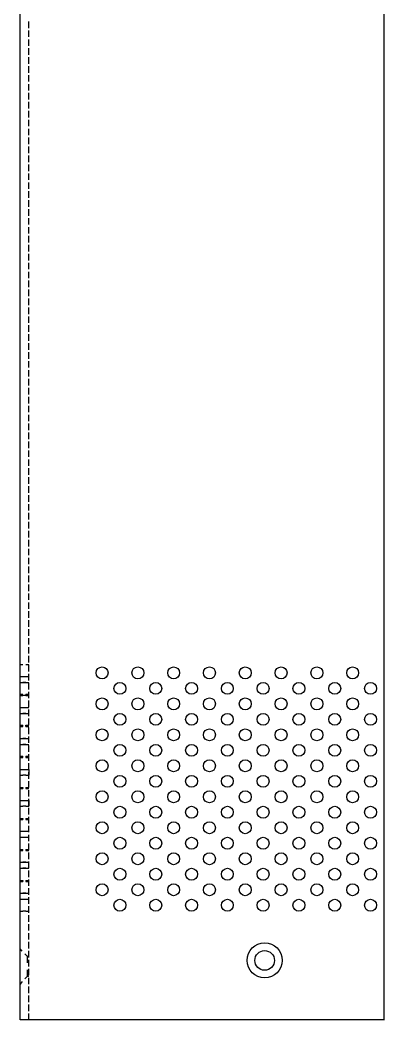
# Model space of a CAD drawing. Extents: x 184 to 644, y -178 to 161.
# Drawn here: x 183.5 to 244.5, y -178.5 to -10.7 of the extents above; entities that cross this region are included whole.
import ezdxf

# ---------------------------------------------------------------- set-up
doc = ezdxf.new("R2010")
doc.units = 0
doc.layers.add('BLACK', color=7, linetype='CONTINUOUS')

msp = doc.modelspace()

# ---------------------------------------------------------------- linework, layer by layer
at = {"layer": 'BLACK', "linetype": 'CONTINUOUS'}
for p, q in [((183.5, -178.5), (183.5, 61.5)), ((244.5, 61.5), (244.5, -178.5)), ((185, -12), (185, -10.9)), ((185, -13.5), (185, -12.4)), ((185, -15), (185, -13.9)), ((185, -16.5), (185, -15.4)), ((185, -18), (185, -16.9)), ((185, -19.5), (185, -18.4)), ((185, -21), (185, -19.9)), ((185, -22.5), (185, -21.4)), ((185, -24), (185, -22.9)), ((185, -25.5), (185, -24.4)), ((185, -27), (185, -25.9)), ((185, -28.5), (185, -27.4)), ((185, -30), (185, -28.9)), ((185, -31.5), (185, -30.4)), ((185, -33), (185, -31.9)), ((185, -34.5), (185, -33.4)), ((185, -36), (185, -34.9)), ((185, -37.5), (185, -36.4)), ((185, -39), (185, -37.9)), ((185, -40.5), (185, -39.4)), ((185, -42), (185, -40.9)), ((185, -43.5), (185, -42.4)), ((185, -45), (185, -43.9)), ((185, -46.5), (185, -45.4)), ((185, -48), (185, -46.9)), ((185, -49.5), (185, -48.4)), ((185, -51), (185, -49.9)), ((185, -52.5), (185, -51.4)), ((185, -54), (185, -52.9)), ((185, -55.5), (185, -54.4)), ((185, -57), (185, -55.9)), ((185, -58.5), (185, -57.4)), ((185, -60), (185, -58.9)), ((185, -61.5), (185, -60.4)), ((185, -63), (185, -61.9)), ((185, -64.5), (185, -63.4)), ((185, -66), (185, -64.9)), ((185, -67.5), (185, -66.4)), ((185, -69), (185, -67.9)), ((185, -70.5), (185, -69.4)), ((185, -72), (185, -70.9)), ((185, -73.5), (185, -72.4)), ((185, -75), (185, -73.9)), ((185, -76.5), (185, -75.4)), ((185, -78), (185, -76.9)), ((185, -79.5), (185, -78.4)), ((185, -81), (185, -79.9)), ((185, -82.5), (185, -81.4)), ((185, -84), (185, -82.9)), ((185, -85.5), (185, -84.4)), ((185, -87), (185, -85.9)), ((185, -88.5), (185, -87.4)), ((185, -90), (185, -88.9)), ((185, -91.5), (185, -90.4)), ((185, -93), (185, -91.9)), ((185, -94.5), (185, -93.4)), ((185, -96), (185, -94.9)), ((185, -97.5), (185, -96.4)), ((185, -99), (185, -97.9)), ((185, -100.5), (185, -99.4)), ((185, -102), (185, -100.9)), ((185, -103.5), (185, -102.4)), ((185, -105), (185, -103.9)), ((185, -106.5), (185, -105.4)), ((185, -108), (185, -106.9)), ((185, -109.5), (185, -108.4)), ((185, -111), (185, -109.9)), ((185, -112.5), (185, -111.4)), ((185, -114), (185, -112.9)), ((185, -115.5), (185, -114.4)), ((185, -117), (185, -115.9)), ((185, -118.5), (185, -117.4)), ((183.5, -118.810075), (183.944499, -118.810075)), ((184.452499, -118.810075), (184.960498, -118.810075)), ((185, -120), (185, -118.9)), ((183.5, -120.842075), (183.944499, -120.842075)), ((183.944499, -120.842075), (184.452499, -120.842075)), ((184.452499, -120.842075), (184.960498, -120.842075)), ((185, -121.5), (185, -120.4)), ((183.5, -121.858077), (183.944499, -121.858077)), ((183.5, -121.858077), (184.452499, -121.858077)), ((184.452499, -121.858077), (183.944499, -121.858077)), ((184.452499, -121.858077), (184.960498, -121.858077)), ((185, -123), (185, -121.9)), ((183.5, -123.826579), (183.944499, -123.826579)), ((183.5, -124.017071), (183.5, -123.826579)), ((183.5, -124.017071), (183.944499, -124.017071)), ((184.452499, -124.017071), (183.944499, -124.017071)), ((184.452499, -123.826579), (184.960498, -123.826579)), ((184.452499, -123.826579), (184.452499, -124.017071)), ((184.452499, -124.017071), (184.960498, -124.017071)), ((184.960498, -124.017071), (184.960498, -123.826579)), ((185, -124.5), (185, -123.4)), ((185, -126), (185, -124.9)), ((183.5, -126.049071), (183.944499, -126.049071)), ((183.5, -127.06507), (183.944499, -127.06507)), ((183.5, -127.06507), (184.452499, -127.06507)), ((183.944499, -126.049071), (184.452499, -126.049071)), ((184.452499, -127.06507), (183.944499, -127.06507)), ((184.452499, -126.049071), (184.960498, -126.049071)), ((184.452499, -127.06507), (184.960498, -127.06507)), ((185, -127.5), (185, -126.4)), ((183.5, -129.033575), (183.5, -129.224067)), ((183.5, -129.033575), (183.944499, -129.033575)), ((183.5, -129.224067), (183.944499, -129.224067)), ((183.944499, -129.224067), (183.944499, -129.033575)), ((184.452499, -129.224067), (184.452499, -129.033575)), ((184.452499, -129.033575), (184.960498, -129.033575)), ((184.452499, -129.224067), (184.960498, -129.224067)), ((185, -129), (185, -127.9)), ((185, -130.5), (185, -129.4)), ((185, -132), (185, -130.9)), ((183.5, -131.25607), (184.452499, -131.25607)), ((183.5, -131.25607), (183.944499, -131.25607)), ((183.5, -132.272069), (184.452499, -132.272069)), ((183.5, -132.272069), (183.944499, -132.272069)), ((184.452499, -131.25607), (183.944499, -131.25607)), ((184.452499, -132.272069), (183.944499, -132.272069)), ((184.452499, -131.25607), (184.960498, -131.25607)), ((184.452499, -132.272069), (184.960498, -132.272069)), ((185, -133.5), (185, -132.4)), ((183.5, -134.24055), (183.944499, -134.24055)), ((183.5, -134.24055), (183.5, -134.431063)), ((183.944499, -134.431063), (183.944499, -134.24055)), ((184.452499, -134.24055), (184.960498, -134.24055)), ((184.452499, -134.24055), (184.452499, -134.431063)), ((185, -135), (185, -133.9)), ((183.5, -134.431063), (183.944499, -134.431063)), ((184.452499, -134.431063), (184.960498, -134.431063)), ((185, -136.5), (185, -135.4)), ((183.5, -137.415546), (183.5, -136.463066)), ((183.5, -136.463066), (183.944499, -136.463066)), ((183.5, -137.415546), (183.944499, -137.415546)), ((183.944499, -136.463066), (184.452499, -136.463066)), ((184.452499, -137.415546), (183.944499, -137.415546)), ((184.452499, -136.463066), (184.960498, -136.463066)), ((184.452499, -137.415546), (184.960498, -137.415546)), ((184.960498, -136.463066), (184.960498, -137.415546)), ((185, -138), (185, -136.9)), ((185, -139.5), (185, -138.4)), ((183.5, -139.447546), (183.944499, -139.447546)), ((183.5, -139.638062), (183.5, -139.447546)), ((183.5, -139.638062), (183.944499, -139.638062)), ((183.944499, -139.447546), (183.944499, -139.638062)), ((184.452499, -139.447546), (184.960498, -139.447546)), ((184.452499, -139.447546), (184.452499, -139.638062)), ((184.452499, -139.638062), (184.960498, -139.638062)), ((185, -141), (185, -139.9)), ((183.5, -141.670062), (183.944499, -141.670062)), ((183.5, -142.622542), (183.5, -141.670062)), ((183.5, -142.622542), (183.944499, -142.622542)), ((183.944499, -141.670062), (184.452499, -141.670062)), ((184.452499, -142.622542), (183.944499, -142.622542)), ((184.452499, -141.670062), (184.960498, -141.670062)), ((184.452499, -142.622542), (184.960498, -142.622542)), ((184.960498, -141.670062), (184.960498, -142.622542)), ((185, -142.5), (185, -141.4)), ((185, -144), (185, -142.9)), ((183.5, -144.845048), (183.5, -144.654545)), ((183.5, -144.654545), (183.944499, -144.654545)), ((183.5, -144.845048), (183.944499, -144.845048)), ((183.944499, -144.654545), (183.944499, -144.845048)), ((184.452499, -144.654545), (184.452499, -144.845048)), ((184.452499, -144.654545), (184.960498, -144.654545)), ((184.452499, -144.845048), (184.960498, -144.845048)), ((185, -145.5), (185, -144.4)), ((185, -147), (185, -145.9)), ((183.5, -146.813542), (183.944499, -146.813542)), ((183.944499, -146.813542), (184.452499, -146.813542)), ((184.452499, -146.813542), (184.960498, -146.813542)), ((185, -148.5), (185, -147.4)), ((183.5, -147.829541), (183.944499, -147.829541)), ((183.944499, -147.829541), (184.452499, -147.829541)), ((184.452499, -147.829541), (184.960498, -147.829541)), ((185, -150), (185, -148.9)), ((183.5, -149.861541), (183.5, -150.052044)), ((183.5, -149.861541), (183.944499, -149.861541)), ((183.5, -150.052044), (183.944499, -150.052044)), ((183.944499, -150.052044), (183.944499, -149.861541)), ((184.452499, -149.861541), (184.960498, -149.861541)), ((184.452499, -149.861541), (184.452499, -150.052044)), ((184.452499, -150.052044), (184.960498, -150.052044)), ((185, -151.5), (185, -150.4)), ((183.5, -152.020539), (183.944499, -152.020539)), ((183.5, -152.020539), (184.452499, -152.020539)), ((184.452499, -152.020539), (183.944499, -152.020539)), ((184.452499, -152.020539), (184.960498, -152.020539)), ((185, -153), (185, -151.9)), ((183.5, -153.036537), (183.944499, -153.036537)), ((183.5, -153.036537), (184.452499, -153.036537)), ((184.452499, -153.036537), (183.944499, -153.036537)), ((184.452499, -153.036537), (184.960498, -153.036537)), ((185, -154.5), (185, -153.4)), ((183.5, -155.259032), (183.5, -155.068537)), ((183.5, -155.068537), (183.944499, -155.068537)), ((183.5, -155.259032), (183.944499, -155.259032)), ((183.944499, -155.068537), (183.944499, -155.259032)), ((184.452499, -155.068537), (184.960498, -155.068537)), ((184.452499, -155.068537), (184.452499, -155.259032)), ((184.452499, -155.259032), (184.960498, -155.259032)), ((185, -156), (185, -154.9)), ((183.5, -157.227532), (183.944499, -157.227532)), ((183.5, -157.227532), (184.452499, -157.227532)), ((184.452499, -157.227532), (183.944499, -157.227532)), ((184.452499, -157.227532), (184.960498, -157.227532)), ((185, -157.5), (185, -156.4)), ((183.5, -158.243533), (183.944499, -158.243533)), ((183.944499, -158.243533), (184.452499, -158.243533)), ((184.452499, -158.243533), (184.960498, -158.243533)), ((185, -159), (185, -157.9)), ((185, -160.5), (185, -159.4)), ((183.5, -160.212028), (183.944499, -160.212028)), ((184.452499, -160.212028), (183.944499, -160.212028)), ((184.452499, -160.212028), (184.960498, -160.212028)), ((185, -162), (185, -160.9)), ((185, -163.5), (185, -162.4)), ((185, -165), (185, -163.9)), ((185, -166.5), (185, -165.4)), ((183.880999, -166.943022), (183.5, -166.56202)), ((184.769998, -167.832019), (184.325499, -167.387517)), ((184.769998, -168.911517), (184.769998, -167.832019)), ((184.960498, -167.832019), (184.769998, -167.832019)), ((184.833498, -167.832019), (184.769998, -167.832019)), ((184.896998, -167.832019), (184.833498, -167.832019)), ((185, -168), (185, -166.9)), ((185, -169.5), (185, -168.4)), ((184.769998, -171.134009), (184.325499, -171.578514)), ((184.769998, -171.134009), (184.769998, -170.054511)), ((184.833498, -171.134009), (184.769998, -171.134009)), ((184.833498, -171.134009), (184.896998, -171.134009)), ((184.960498, -171.134009), (184.896998, -171.134009)), ((185, -171), (185, -169.9)), ((183.880999, -172.023016), (183.5, -172.467508)), ((185, -172.5), (185, -171.4)), ((185, -174), (185, -172.9)), ((185, -175.5), (185, -174.4)), ((185, -177), (185, -175.9)), ((185, -178.5), (185, -177.4)), ((244.5, -178.5), (183.5, -178.5))]:
    msp.add_line(p, q, dxfattribs=at)
at = {"layer": 'BLACK'}
for centre, radius in [((197.25, -120.235156), 1), ((203.25, -120.235156), 1), ((209.25, -120.235156), 1), ((215.25, -120.235156), 1), ((221.25, -120.235156), 1), ((227.25, -120.235156), 1), ((233.25, -120.235156), 1), ((239.25, -120.235156), 1), ((200.25, -122.835156), 1), ((206.25, -122.835156), 1), ((212.25, -122.835156), 1), ((218.25, -122.835156), 1), ((224.25, -122.835156), 1), ((230.25, -122.835156), 1), ((236.25, -122.835156), 1), ((242.25, -122.835156), 1), ((197.25, -125.435156), 1), ((203.25, -125.435156), 1), ((209.25, -125.435156), 1), ((215.25, -125.435156), 1), ((221.25, -125.435156), 1), ((227.25, -125.435156), 1), ((233.25, -125.435156), 1), ((239.25, -125.435156), 1), ((200.25, -128.035156), 1), ((206.25, -128.035156), 1), ((212.25, -128.035156), 1), ((218.25, -128.035156), 1), ((224.25, -128.035156), 1), ((230.25, -128.035156), 1), ((236.25, -128.035156), 1), ((242.25, -128.035156), 1), ((197.25, -130.635156), 1), ((203.25, -130.635156), 1), ((209.25, -130.635156), 1), ((215.25, -130.635156), 1), ((221.25, -130.635156), 1), ((227.25, -130.635156), 1), ((233.25, -130.635156), 1), ((239.25, -130.635156), 1), ((200.25, -133.235156), 1), ((206.25, -133.235156), 1), ((212.25, -133.235156), 1), ((218.25, -133.235156), 1), ((224.25, -133.235156), 1), ((230.25, -133.235156), 1), ((236.25, -133.235156), 1), ((242.25, -133.235156), 1), ((197.25, -135.835156), 1), ((203.25, -135.835156), 1), ((209.25, -135.835156), 1), ((215.25, -135.835156), 1), ((221.25, -135.835156), 1), ((227.25, -135.835156), 1), ((233.25, -135.835156), 1), ((239.25, -135.835156), 1), ((200.25, -138.435156), 1), ((206.25, -138.435156), 1), ((212.25, -138.435156), 1), ((218.25, -138.435156), 1), ((224.25, -138.435156), 1), ((230.25, -138.435156), 1), ((236.25, -138.435156), 1), ((242.25, -138.435156), 1), ((197.25, -141.035156), 1), ((203.25, -141.035156), 1), ((209.25, -141.035156), 1), ((215.25, -141.035156), 1), ((221.25, -141.035156), 1), ((227.25, -141.035156), 1), ((233.25, -141.035156), 1), ((239.25, -141.035156), 1), ((200.25, -143.635156), 1), ((206.25, -143.635156), 1), ((212.25, -143.635156), 1), ((218.25, -143.635156), 1), ((224.25, -143.635156), 1), ((230.25, -143.635156), 1), ((236.25, -143.635156), 1), ((242.25, -143.635156), 1), ((197.25, -146.235156), 1), ((203.25, -146.235156), 1), ((209.25, -146.235156), 1), ((215.25, -146.235156), 1), ((221.25, -146.235156), 1), ((227.25, -146.235156), 1), ((233.25, -146.235156), 1), ((239.25, -146.235156), 1), ((200.25, -148.835156), 1), ((206.25, -148.835156), 1), ((212.25, -148.835156), 1), ((218.25, -148.835156), 1), ((224.25, -148.835156), 1), ((230.25, -148.835156), 1), ((236.25, -148.835156), 1), ((242.25, -148.835156), 1), ((197.25, -151.435156), 1), ((203.25, -151.435156), 1), ((209.25, -151.435156), 1), ((215.25, -151.435156), 1), ((221.25, -151.435156), 1), ((227.25, -151.435156), 1), ((233.25, -151.435156), 1), ((239.25, -151.435156), 1), ((200.25, -154.035156), 1), ((206.25, -154.035156), 1), ((212.25, -154.035156), 1), ((218.25, -154.035156), 1), ((224.25, -154.035156), 1), ((230.25, -154.035156), 1), ((236.25, -154.035156), 1), ((242.25, -154.035156), 1), ((197.25, -156.635156), 1), ((203.25, -156.635156), 1), ((209.25, -156.635156), 1), ((215.25, -156.635156), 1), ((221.25, -156.635156), 1), ((227.25, -156.635156), 1), ((233.25, -156.635156), 1), ((239.25, -156.635156), 1), ((200.25, -159.235156), 1), ((206.25, -159.235156), 1), ((212.25, -159.235156), 1), ((218.25, -159.235156), 1), ((224.25, -159.235156), 1), ((230.25, -159.235156), 1), ((236.25, -159.235156), 1), ((242.25, -159.235156), 1), ((224.5, -168.5), 2.95), ((224.5, -168.5), 1.65)]:
    msp.add_circle(centre, radius, dxfattribs=at)

doc.saveas('drawing.dxf')
